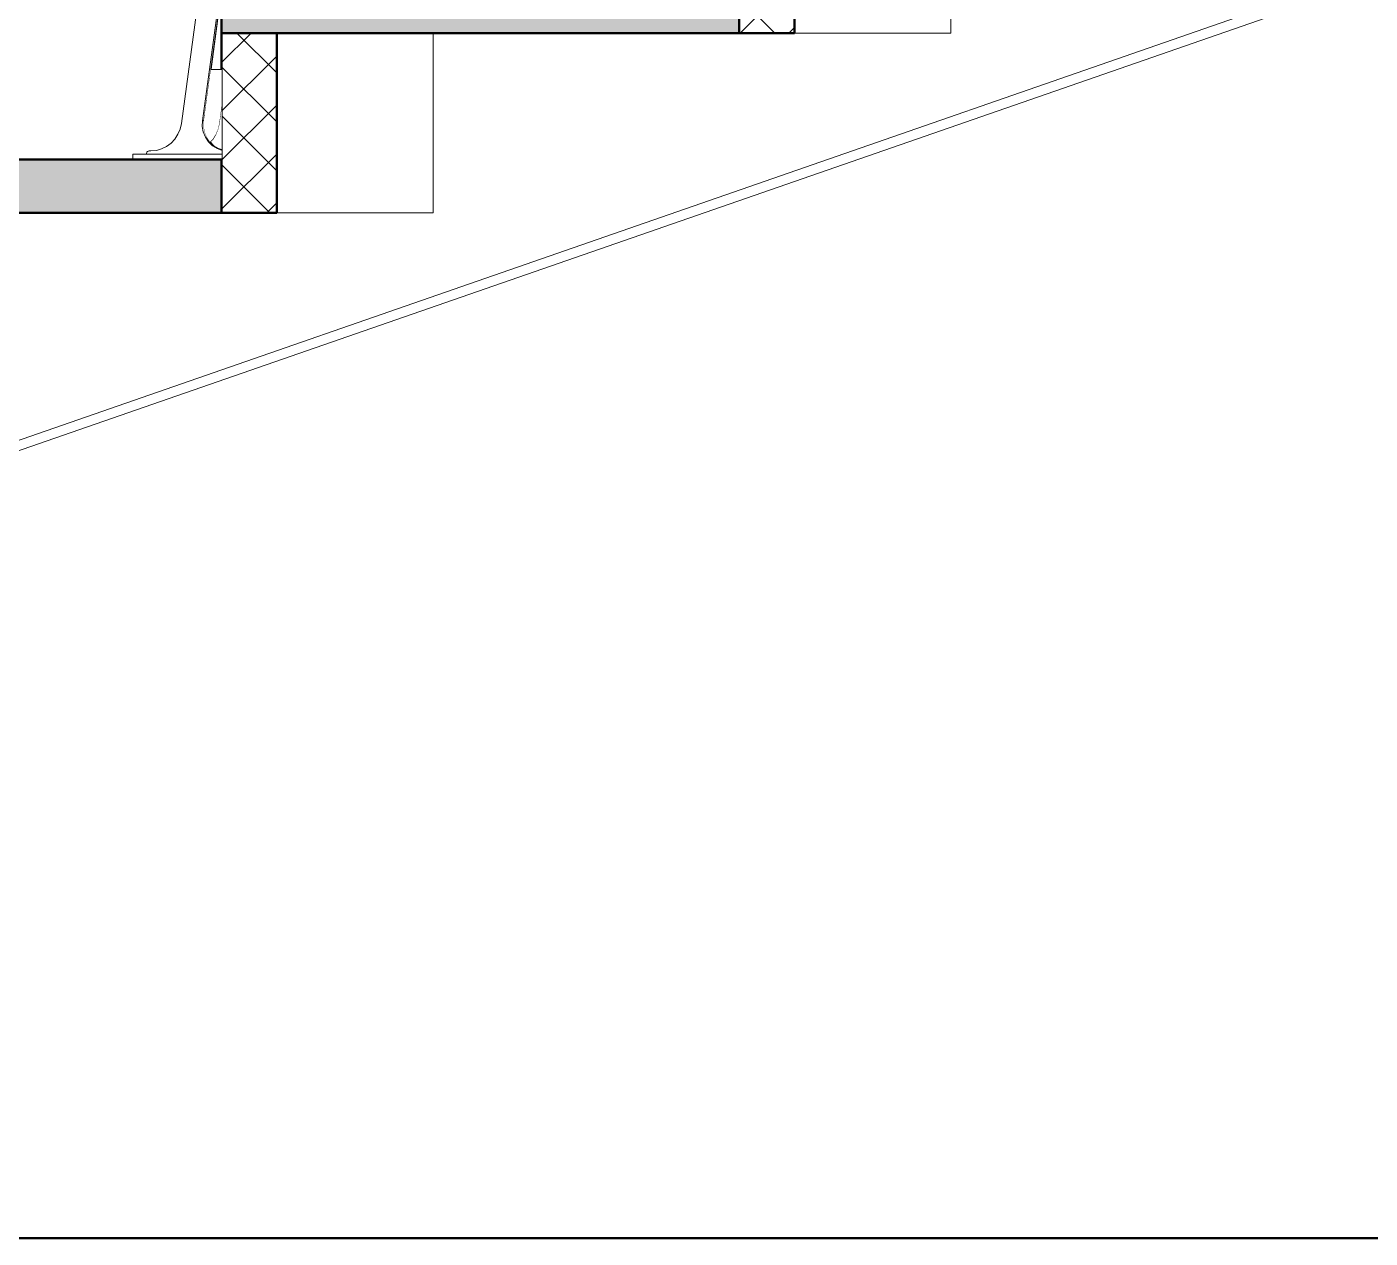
# Model space of a CAD drawing. Header units: millimetres. Extents: x -46169 to 247764, y -86316 to 18123.
# Drawn here: x 234752 to 237277, y -83027 to -80750 of the extents above; entities that cross this region are included whole.
import ezdxf

# ---------------------------------------------------------------- set-up
doc = ezdxf.new("R2010")
doc.units = ezdxf.units.MM
doc.header["$MEASUREMENT"] = 0
doc.linetypes.add('Wipeout_Contour', pattern=[1000, 0, -1000])
for name, color, linetype, lineweight in [('0_Pen_No__85', 8, 'Continuous', 20), ('New_A-20-M_Floor_Slab_Pen_No__87', 8, 'Continuous', 20), ('New_A-20-M_Floor_Slab_Pen_No__89', 8, 'Continuous', 20), ('New_A-20-M_Roof_Pen_No__92', 8, 'Continuous', 13), ('New_A-35-M_FFE_Fixed_Pen_No__1', 7, 'Continuous', 13)]:
    doc.layers.add(name, color=color, linetype=linetype, lineweight=lineweight)
for name, color, linetype in [('New_A-20-M_Floor_Slab', 7, 'Continuous'), ('New_A-20-M_Roof', 7, 'Continuous'), ('New_A-25-M_Wall_Int', 7, 'Continuous'), ('New_A-35-M_FFE_Fixed', 7, 'Continuous')]:
    doc.layers.add(name, color=color, linetype=linetype)
for name, color, linetype, lineweight, true_color in [('New_A-20-M_Floor_Slab_Pen_No__107', 7, 'Continuous', 15, 0xa6a6a6), ('New_A-20-M_Floor_Slab_Pen_No__27', 7, 'Continuous', 50, 0x2a2a2a), ('New_A-20-M_Floor_Slab_Pen_No__29', 7, 'Continuous', 50, 0x2a2a2a), ('New_A-20-M_Floor_Slab_Pen_No__81', 7, 'Continuous', 20, 0x6a6a6a)]:
    doc.layers.add(name, color=color, linetype=linetype, lineweight=lineweight, true_color=true_color)
pattern_1 = [(45, (221877.115, -83027.49), (-45.96194, 45.96194), []), (135, (221877.115, -83027.49), (45.96194, 45.96194), [])]

# ---------------------------------------------------------------- blocks, each defined once
blk = doc.blocks.new('Section Elem_36_5', base_point=(221877.1, -83027.5))
at = {"color": 254, "linetype": 'Wipeout_Contour', "lineweight": 0, "ltscale": 745804.888722}
blk.add_wipeout([(235118.3, -80678.8), (235097.8, -80830.7), (235118.3, -80830.7)], dxfattribs=at).dxf.layer = 'New_A-25-M_Wall_Int'
blk = doc.blocks.new('Section Elem_69_5', base_point=(221877.1, -83027.5))
at = {"color": 254, "linetype": 'Wipeout_Contour', "lineweight": 0, "ltscale": 995755.03731}
blk.add_wipeout([(235515.9, -80762), (235315.9, -80762), (235315.9, -81100), (235515.9, -81100)], dxfattribs=at).dxf.layer = 'New_A-20-M_Floor_Slab'
at = {"layer": 'New_A-20-M_Floor_Slab_Pen_No__87', "linetype": 'Continuous'}
for p, q in [((235515.9, -81100), (235515.9, -80762)), ((235315.9, -81100), (235515.9, -81100))]:
    blk.add_line(p, q, dxfattribs=at)
blk = doc.blocks.new('Section Elem_70_5', base_point=(221877.1, -83027.5))
at = {"layer": 'New_A-20-M_Floor_Slab_Pen_No__27', "linetype": 'Continuous'}
for p, q in [((235118.3, -80762), (235118.3, -81000)), ((235118.3, -81000), (235118.3, -81100))]:
    blk.add_line(p, q, dxfattribs=at)
at = {"color": 254, "linetype": 'Wipeout_Contour', "lineweight": 0, "ltscale": 995198.78255}
blk.add_wipeout([(235221.8, -80762), (235221.8, -81100), (235315.9, -81100), (235315.9, -80762)], dxfattribs=at).dxf.layer = 'New_A-20-M_Floor_Slab'
at = {"layer": 'New_A-20-M_Floor_Slab_Pen_No__107', "linetype": 'Continuous'}
h = blk.add_hatch(dxfattribs=at)
h.set_pattern_fill('Concrete_Block_0005', color=256, style=0, pattern_type=2)
h.set_pattern_definition(pattern_1)
h.paths.add_polyline_path([(235221.8, -81100), (235221.8, -80762), (235118.3, -80762), (235118.3, -81100)])
at = {"layer": 'New_A-20-M_Floor_Slab_Pen_No__27', "linetype": 'Continuous'}
for p, q in [((235221.8, -80762), (235221.8, -81100)), ((235221.8, -81100), (235118.3, -81100))]:
    blk.add_line(p, q, dxfattribs=at)
at = {"layer": 'New_A-20-M_Floor_Slab_Pen_No__87', "linetype": 'Continuous'}
blk.add_line((235315.9, -81100), (235221.8, -81100), dxfattribs=at)
blk = doc.blocks.new('Section Elem_71_5', base_point=(221877.1, -83027.5))
at = {"color": 254, "linetype": 'Wipeout_Contour', "lineweight": 0, "ltscale": 998999.918568}
blk.add_wipeout([(236489.1, -80424), (236289.1, -80424), (236289.1, -80762), (236489.1, -80762)], dxfattribs=at).dxf.layer = 'New_A-20-M_Floor_Slab'
at = {"layer": 'New_A-20-M_Floor_Slab_Pen_No__87', "linetype": 'Continuous'}
for p, q in [((236489.1, -80424), (236489.1, -80762)), ((236489.1, -80762), (236289.1, -80762))]:
    blk.add_line(p, q, dxfattribs=at)
blk = doc.blocks.new('Section Elem_72_5', base_point=(221877.1, -83027.5))
at = {"layer": 'New_A-20-M_Floor_Slab_Pen_No__27', "linetype": 'Continuous'}
for p, q in [((236091.4, -80424), (236091.4, -80662)), ((236091.4, -80662), (236091.4, -80762))]:
    blk.add_line(p, q, dxfattribs=at)
at = {"color": 254, "linetype": 'Wipeout_Contour', "lineweight": 0, "ltscale": 998443.178384}
blk.add_wipeout([(236289.1, -80424), (236195, -80424), (236195, -80762), (236289.1, -80762)], dxfattribs=at).dxf.layer = 'New_A-20-M_Floor_Slab'
at = {"layer": 'New_A-20-M_Floor_Slab_Pen_No__107', "linetype": 'Continuous'}
h = blk.add_hatch(dxfattribs=at)
h.set_pattern_fill('Concrete_Block_0005', color=256, style=0, pattern_type=2)
h.set_pattern_definition(pattern_1)
h.paths.add_polyline_path([(236195, -80762), (236195, -80424), (236091.4, -80424), (236091.4, -80762)])
at = {"layer": 'New_A-20-M_Floor_Slab_Pen_No__27', "linetype": 'Continuous'}
for p, q in [((236195, -80424), (236195, -80762)), ((236195, -80762), (236091.4, -80762))]:
    blk.add_line(p, q, dxfattribs=at)
at = {"layer": 'New_A-20-M_Floor_Slab_Pen_No__87', "linetype": 'Continuous'}
blk.add_line((236289.1, -80762), (236195, -80762), dxfattribs=at)
blk = doc.blocks.new('Section Elem_81_5', base_point=(221877.1, -83027.5))
at = {"color": 254, "linetype": 'Wipeout_Contour', "lineweight": 0, "ltscale": 997328.976935}
blk.add_wipeout([(240784, -79427.5), (230618.3, -82957.6), (230624.5, -82975.3), (240841.3, -79427.5)], dxfattribs=at).dxf.layer = 'New_A-20-M_Roof'
at = {"layer": 'New_A-20-M_Roof_Pen_No__92', "linetype": 'Continuous'}
for p, q in [((240784, -79427.5), (230618.3, -82957.6)), ((230624.5, -82975.3), (240841.3, -79427.5))]:
    blk.add_line(p, q, dxfattribs=at)
blk = doc.blocks.new('Section Elem_86_5', base_point=(221877.1, -83027.5))
at = {"color": 254, "linetype": 'Wipeout_Contour', "lineweight": 0, "ltscale": 994396.164764}
blk.add_wipeout([(235118.3, -80989.7), (234951.2, -80989.7), (234951.2, -80999.7), (235118.3, -80999.7)], dxfattribs=at).dxf.layer = 'New_A-35-M_FFE_Fixed'
at = {"layer": 'New_A-35-M_FFE_Fixed_Pen_No__1', "linetype": 'Continuous'}
blk.add_line((234951.2, -80999.7), (234951.2, -80989.7), dxfattribs=at)
at = {"color": 254, "linetype": 'Wipeout_Contour', "lineweight": 0, "ltscale": 994645.366292}
blk.add_wipeout([(235101.2, -80973.8), (235110.1, -80979.2), (235112.6, -80979.2), (235103.8, -80973.8)], dxfattribs=at).dxf.layer = 'New_A-35-M_FFE_Fixed'
at = {"color": 254, "linetype": 'Wipeout_Contour', "lineweight": 0, "ltscale": 994570.217212}
blk.add_wipeout([(235090.3, -80957.8), (235087.7, -80957.8), (235093.6, -80966.6), (235096.2, -80966.6)], dxfattribs=at).dxf.layer = 'New_A-35-M_FFE_Fixed'
at = {"color": 254, "linetype": 'Wipeout_Contour', "lineweight": 0, "ltscale": 994539.462834}
blk.add_wipeout([(235083.8, -80948), (235087.7, -80957.8), (235090.3, -80957.8), (235086.4, -80948)], dxfattribs=at).dxf.layer = 'New_A-35-M_FFE_Fixed'
at = {"color": 254, "linetype": 'Wipeout_Contour', "lineweight": 0, "ltscale": 994515.198437}
blk.add_wipeout([(235084.5, -80937.5), (235081.9, -80937.5), (235083.8, -80948), (235086.4, -80948)], dxfattribs=at).dxf.layer = 'New_A-35-M_FFE_Fixed'
at = {"color": 254, "linetype": 'Wipeout_Contour', "lineweight": 0, "ltscale": 994606.062039}
blk.add_wipeout([(235093.6, -80966.6), (235101.2, -80973.8), (235103.8, -80973.8), (235096.2, -80966.6)], dxfattribs=at).dxf.layer = 'New_A-35-M_FFE_Fixed'
at = {"color": 254, "linetype": 'Wipeout_Contour', "lineweight": 0, "ltscale": 994679.91251}
blk.add_wipeout([(235112.6, -80979.2), (235110.1, -80979.2), (235118.3, -80982.1), (235118.3, -80981.2)], dxfattribs=at).dxf.layer = 'New_A-35-M_FFE_Fixed'
at = {"color": 254, "linetype": 'Wipeout_Contour', "lineweight": 0, "ltscale": 21620084.27140467}
blk.add_wipeout([(234977, -80989.7), (235118.3, -80989.7), (235118.3, -80982.1), (235110.1, -80979.2), (235101.2, -80973.8), (235093.6, -80966.6), (235087.7, -80957.8), (235083.8, -80948), (235081.9, -80937.5), (235082.2, -80926.8), (235227.7, -79847.9), (235229.6, -79839.5), (235232.8, -79831.6), (235237.3, -79824.4), (235242.9, -79818), (235249.4, -79812.8), (235256.8, -79808.8), (235264.7, -79806.1), (235272.9, -79804.9), (235273.8, -79804.7), (235274.6, -79804.4), (235275.4, -79804), (235276.1, -79803.3), (235276.7, -79802.6), (235277.1, -79801.7), (235277.4, -79800.8), (235277.4, -79799.9), (235277.4, -79798.8), (235195.4, -79798.8), (235191.3, -79828.5), (235091.6, -80567.9), (235090.5, -80573.1), (235088.4, -80578), (235085.5, -80582.5), (235082, -80586.3), (235077.8, -80589.5), (235073.1, -80591.8), (235068.1, -80593.2), (235062.9, -80593.7), (235013.5, -80593.7), (235013.5, -80597.3), (235013.5, -80601), (235013.5, -80604.6), (235013.5, -80608.2), (235013.5, -80611.8), (235013.6, -80615.5), (235013.6, -80619.1), (235013.7, -80622.7), (235013.7, -80627.4), (235013.8, -80632.1), (235013.9, -80636.8), (235014.1, -80641.4), (235014.2, -80646.1), (235014.4, -80650.8), (235014.5, -80655.5), (235014.7, -80659.5), (235021.2, -80660.6), (235030.8, -80662.3), (235040.5, -80664), (235050.2, -80665.7), (235055.6, -80667.2), (235060.5, -80669.8), (235065, -80673.2), (235068.6, -80677.6), (235071.5, -80682.5), (235073.3, -80687.9), (235074.1, -80693.6), (235073.9, -80699.4), (235046.3, -80903.8), (235042.5, -80932), (235040.2, -80942.5), (235036.1, -80952.3), (235030.4, -80961.3), (235023.2, -80969), (235014.8, -80975.3), (235005.4, -80979.9), (234995.5, -80982.8), (234985.1, -80983.7), (234981.8, -80983.7), (234980.9, -80983.8), (234980, -80984.1), (234979.2, -80984.6), (234978.4, -80985.2), (234977.8, -80986), (234977.4, -80986.8), (234977.1, -80987.8), (234977, -80988.7)], dxfattribs=at).dxf.layer = 'New_A-35-M_FFE_Fixed'
at = {"layer": 'New_A-35-M_FFE_Fixed_Pen_No__1', "linetype": 'Continuous'}
for p, q in [((235030.4, -80961.3), (235036.1, -80952.3)), ((235036.1, -80952.3), (235040.2, -80942.5)), ((235040.2, -80942.5), (235042.5, -80932)), ((235005.4, -80979.9), (235014.8, -80975.3)), ((235014.8, -80975.3), (235023.2, -80969)), ((235023.2, -80969), (235030.4, -80961.3)), ((235118.3, -80999.7), (234951.2, -80999.7)), ((234977, -80988.7), (234977.1, -80987.8)), ((234977, -80989.7), (234977, -80988.7)), ((234977.1, -80987.8), (234977.4, -80986.8)), ((234977.4, -80986.8), (234977.8, -80986)), ((234977.8, -80986), (234978.4, -80985.2)), ((234978.4, -80985.2), (234979.2, -80984.6)), ((234979.2, -80984.6), (234980, -80984.1)), ((234980, -80984.1), (234980.9, -80983.8)), ((234980.9, -80983.8), (234981.8, -80983.7)), ((234981.8, -80983.7), (234985.1, -80983.7)), ((234985.1, -80983.7), (234995.5, -80982.8)), ((234995.5, -80982.8), (235005.4, -80979.9))]:
    blk.add_line(p, q, dxfattribs=at)
at = {"color": 254, "linetype": 'Wipeout_Contour', "lineweight": 0, "ltscale": 1739922.662154669}
blk.add_wipeout([(235180.7, -80196.4), (235082.2, -80926.8), (235084.8, -80926.8), (235118.3, -80678.8), (235118.3, -80662), (235120.5, -80662), (235183.3, -80196.4)], dxfattribs=at).dxf.layer = 'New_A-35-M_FFE_Fixed'
at = {"color": 254, "linetype": 'Wipeout_Contour', "lineweight": 0, "ltscale": 994498.515351}
blk.add_wipeout([(235082.2, -80926.8), (235081.9, -80937.5), (235084.5, -80937.5), (235084.8, -80926.8)], dxfattribs=at).dxf.layer = 'New_A-35-M_FFE_Fixed'
at = {"layer": 'New_A-35-M_FFE_Fixed_Pen_No__1', "linetype": 'Continuous'}
for p, q in [((235042.5, -80932), (235073.9, -80699.4)), ((235082.2, -80926.8), (235081.9, -80937.5)), ((235081.9, -80937.5), (235083.8, -80948))]:
    blk.add_line(p, q, dxfattribs=at)
at = {"color": 254, "linetype": 'Wipeout_Contour', "lineweight": 0, "ltscale": 2237906.087937533}
blk.add_wipeout([(235101.5, -80961.3), (235096.4, -80966.8), (235103.8, -80973.8), (235112.6, -80979.2), (235118.3, -80981.2), (235118.3, -80898.1), (235113.7, -80932), (235111.4, -80942.5), (235107.3, -80952.3)], dxfattribs=at).dxf.layer = 'New_A-35-M_FFE_Fixed'
at = {"layer": 'New_A-35-M_FFE_Fixed_Pen_No__1', "linetype": 'Continuous'}
for p, q in [((235180.7, -80196.4), (235082.2, -80926.8)), ((235118.3, -80678.8), (235084.8, -80926.8)), ((235118.3, -80898.1), (235113.7, -80932)), ((235082.2, -80926.8), (235084.8, -80926.8)), ((235084.8, -80926.8), (235084.5, -80937.5)), ((235083.8, -80948), (235087.7, -80957.8)), ((235084.5, -80937.5), (235086.4, -80948)), ((235086.4, -80948), (235090.3, -80957.8)), ((235107.3, -80952.3), (235101.5, -80961.3)), ((235111.4, -80942.5), (235107.3, -80952.3)), ((235113.7, -80932), (235111.4, -80942.5)), ((235087.7, -80957.8), (235093.6, -80966.6)), ((235090.3, -80957.8), (235096.2, -80966.6)), ((235093.6, -80966.6), (235101.2, -80973.8)), ((235096.2, -80966.6), (235103.8, -80973.8)), ((235101.5, -80961.3), (235096.4, -80966.8)), ((235101.2, -80973.8), (235110.1, -80979.2)), ((235103.8, -80973.8), (235112.6, -80979.2)), ((235110.1, -80979.2), (235118.3, -80982.1)), ((235112.6, -80979.2), (235118.3, -80981.2)), ((234951.2, -80989.7), (235118.3, -80989.7))]:
    blk.add_line(p, q, dxfattribs=at)
blk = doc.blocks.new('Section Elem_90_5', base_point=(221877.1, -83027.5))
at = {"color": 254, "linetype": 'Wipeout_Contour', "lineweight": 0, "ltscale": 3480935.372640554}
blk.add_wipeout([(235084.5, -80937.5), (235086.4, -80948), (235090.3, -80957.8), (235096.2, -80966.6), (235096.4, -80966.8), (235101.5, -80961.3), (235107.3, -80952.3), (235111.4, -80942.5), (235113.7, -80932), (235118.3, -80898.1), (235118.3, -80830.7), (235097.8, -80830.7), (235084.8, -80926.8), (235084.8, -80926.8)], dxfattribs=at).dxf.layer = 'New_A-20-M_Floor_Slab'
at = {"layer": 'New_A-20-M_Floor_Slab_Pen_No__89', "linetype": 'Continuous'}
blk.add_line((235118.3, -80830.7), (235097.8, -80830.7), dxfattribs=at)
blk = doc.blocks.new('Section Elem_96_5', base_point=(221877.1, -83027.5))
at = {"layer": 'New_A-20-M_Floor_Slab_Pen_No__81', "linetype": 'Continuous', "lineweight": 0, "true_color": 0x353535}
blk.add_hatch(color=250, dxfattribs=at).paths.add_polyline_path([(235118.3, -81100), (235118.3, -81000), (234145.1, -81000), (234145.1, -81100)])
at = {"layer": 'New_A-20-M_Floor_Slab_Pen_No__29', "linetype": 'Continuous'}
for p, q in [((234145.1, -81000), (234145.1, -81100)), ((235118.3, -81000), (234145.1, -81000)), ((234352.2, -81100), (234145.1, -81100)), ((235118.3, -81100), (234352.2, -81100))]:
    blk.add_line(p, q, dxfattribs=at)
blk = doc.blocks.new('Section Elem_97_5', base_point=(221877.1, -83027.5))
at = {"layer": 'New_A-20-M_Floor_Slab_Pen_No__81', "linetype": 'Continuous', "lineweight": 0, "true_color": 0x353535}
blk.add_hatch(color=250, dxfattribs=at).paths.add_polyline_path([(236091.4, -80762), (236091.4, -80662), (235118.3, -80662), (235118.3, -80762)])
at = {"layer": 'New_A-20-M_Floor_Slab_Pen_No__29', "linetype": 'Continuous'}
for p, q in [((235118.3, -80662), (235118.3, -80762)), ((236091.4, -80662), (235118.3, -80662)), ((235221.8, -80762), (235118.3, -80762)), ((236091.4, -80762), (235221.8, -80762))]:
    blk.add_line(p, q, dxfattribs=at)
blk = doc.blocks.new('Section Elem_177_5', base_point=(221877.1, -83027.5))
at = {"layer": 'New_A-20-M_Floor_Slab_Pen_No__29', "linetype": 'Continuous'}
blk.add_line((229382.9, -83027.5), (237339.5, -83027.5), dxfattribs=at)
blk = doc.blocks.new('I-04 Lecture Theatre Elevation_STORY_MARKER', base_point=(221877.1, -83027.5))
at = {"layer": '0_Pen_No__85', "linetype": 'Continuous'}
blk.add_line((222181.6, -83027.5), (243470, -83027.5), dxfattribs=at)

msp = doc.modelspace()

# ---------------------------------------------------------------- block references
at = {"layer": 'New_A-25-M_Wall_Int'}
msp.add_blockref('Section Elem_36_5', (221877.1, -83027.5), dxfattribs=at)

# ---------------------------------------------------------------- next in the draw order: block references
at = {"layer": 'New_A-20-M_Floor_Slab'}
for name in ['Section Elem_71_5', 'Section Elem_69_5', 'Section Elem_177_5']:
    msp.add_blockref(name, (221877.1, -83027.5), dxfattribs=at)

# ---------------------------------------------------------------- next in the draw order: block references
for name in ['Section Elem_72_5', 'Section Elem_70_5']:
    msp.add_blockref(name, (221877.1, -83027.5), dxfattribs=at)

# ---------------------------------------------------------------- next in the draw order: block references
at = {"layer": 'New_A-20-M_Roof'}
msp.add_blockref('Section Elem_81_5', (221877.1, -83027.5), dxfattribs=at)

# ---------------------------------------------------------------- next in the draw order: block references
at = {"layer": 'New_A-35-M_FFE_Fixed'}
msp.add_blockref('Section Elem_86_5', (221877.1, -83027.5), dxfattribs=at)

# ---------------------------------------------------------------- next in the draw order: block references
at = {"layer": 'New_A-20-M_Floor_Slab'}
for name in ['Section Elem_97_5', 'Section Elem_90_5', 'Section Elem_96_5']:
    msp.add_blockref(name, (221877.1, -83027.5), dxfattribs=at)

# ---------------------------------------------------------------- next in the draw order: block references
at = {"linetype": 'Continuous', "lineweight": 0}
msp.add_blockref('I-04 Lecture Theatre Elevation_STORY_MARKER', (221877.1, -83027.5), dxfattribs=at)

doc.saveas('drawing.dxf')
